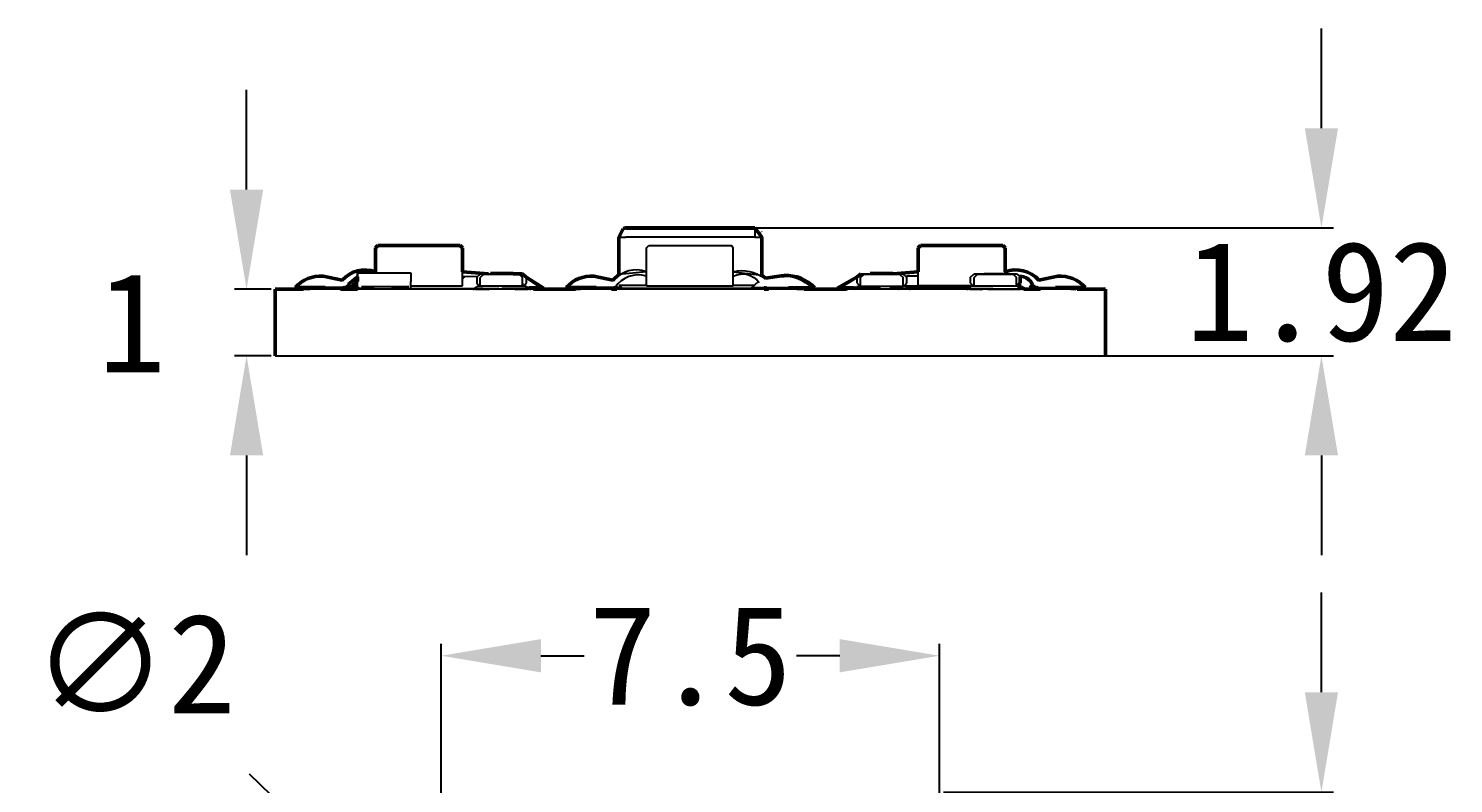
# Model space of a CAD drawing. Header units: millimetres. Extents: x 12.9 to 40.3, y -2 to 31.7.
# Drawn here: x 15.54 to 36.99, y 20.3 to 31.66 of the extents above; entities that cross this region are included whole.
import ezdxf

# ---------------------------------------------------------------- set-up
doc = ezdxf.new("R2010")
doc.units = ezdxf.units.MM
doc.header["$LTSCALE"] = 10
doc.header["$MEASUREMENT"] = 0
doc.layers.add('尺寸图$可见线$场景轮廓线', color=7, linetype='Continuous', lineweight=50)
doc.layers.add('尺寸图$可见线$曲线', color=7, linetype='Continuous')
doc.styles.get("Standard").update_dxf_attribs({"font": 'simfang.ttf'})
doc.dimstyles.new('STANDARD_ACAD', dxfattribs={"dimtxt": 0.18, "dimasz": 0.18, "dimexe": 0.18, "dimexo": 0.0625, "dimgap": 0.09, "dimtad": 0, "dimtih": 1, "dimtoh": 1, "dimdec": 4, "dimzin": 0, "dimdsep": 46, "dimtxsty": 'Standard', "dimcen": 0.09, "dimadec": 0, "dimazin": 0, "dimtfac": 1, "dimtdec": 4, "dimtofl": 0, "dimtmove": 0, "dimatfit": 3, "dimfxl": 1, "dimtolj": 1, "dimtzin": 0, "dimarcsym": 0})

# ---------------------------------------------------------------- blocks, each defined once
blk = doc.blocks.new('*D35')
at = {"color": 0, "lineweight": -2, "transparency": 16777216}
for p, q in [((21.749, 17.734), (21.749, 22.402)), ((29.249, 17.734), (29.249, 22.402)), ((23.249, 22.222), (23.9, 22.222)), ((27.749, 22.222), (27.098, 22.222))]:
    blk.add_line(p, q, dxfattribs=at)
at = {"color": 0, "transparency": 16777216}
for points in [[(23.249, 22.472), (23.249, 21.972), (21.749, 22.222)], [(27.749, 22.472), (27.749, 21.972), (29.249, 22.222)]]:
    blk.add_solid(points, dxfattribs=at)
at = {"layer": 'Defpoints', "color": 0, "transparency": 16777216}
for p in [(29.249, 22.222), (21.749, 17.672), (29.249, 17.672)]:
    blk.add_point(p, dxfattribs=at)
at = {"color": 0, "transparency": 16777216, "insert": (25.499, 22.222), "char_height": 1.5, "attachment_point": 5}
blk.add_mtext('\\A1;7.5', dxfattribs=at)
blk = doc.blocks.new('*D36')
at = {"color": 0, "lineweight": -2, "transparency": 16777216}
for p, q in [((34.998, 21.672), (34.998, 23.172)), ((29.312, 20.172), (35.178, 20.172)), ((29.312, 17.672), (35.178, 17.672)), ((34.998, 16.172), (34.998, 14.672))]:
    blk.add_line(p, q, dxfattribs=at)
at = {"color": 0, "transparency": 16777216}
for points in [[(34.748, 21.672), (35.248, 21.672), (34.998, 20.172)], [(34.748, 16.172), (35.248, 16.172), (34.998, 17.672)]]:
    blk.add_solid(points, dxfattribs=at)
at = {"layer": 'Defpoints', "color": 0, "transparency": 16777216}
for p in [(29.249, 20.172), (34.998, 20.172), (29.249, 17.672)]:
    blk.add_point(p, dxfattribs=at)
at = {"color": 0, "transparency": 16777216, "insert": (34.998, 18.922), "char_height": 1.5, "attachment_point": 5}
blk.add_mtext('\\A1;2.5', dxfattribs=at)
blk = doc.blocks.new('*D37')
at = {"color": 0, "lineweight": -2, "transparency": 16777216}
for p, q in [((19.945, 19.402), (18.862, 20.441)), ((21.749, 17.372), (21.749, 17.972)), ((21.449, 17.672), (22.049, 17.672)), ((23.553, 15.941), (24.636, 14.903))]:
    blk.add_line(p, q, dxfattribs=at)
at = {"color": 0, "transparency": 16777216}
for points in [[(20.118, 19.583), (19.772, 19.222), (21.027, 18.364)], [(23.726, 16.122), (23.38, 15.761), (22.471, 16.98)]]:
    blk.add_solid(points, dxfattribs=at)
at = {"layer": 'Defpoints', "color": 0, "transparency": 16777216}
for p in [(21.027, 18.364), (22.471, 16.98)]:
    blk.add_point(p, dxfattribs=at)
at = {"color": 0, "transparency": 16777216, "insert": (17.128, 22.105), "char_height": 1.5, "attachment_point": 5}
blk.add_mtext('\\A1;∅2', dxfattribs=at)
blk = doc.blocks.new('*D42')
at = {"color": 0, "lineweight": -2, "transparency": 16777216}
for p, q in [((18.819, 29.234), (18.819, 30.734)), ((19.187, 27.734), (18.639, 27.734)), ((19.187, 26.734), (18.639, 26.734)), ((18.819, 25.234), (18.819, 23.734))]:
    blk.add_line(p, q, dxfattribs=at)
at = {"color": 0, "transparency": 16777216}
for points in [[(18.569, 29.234), (19.069, 29.234), (18.819, 27.734)], [(18.569, 25.234), (19.069, 25.234), (18.819, 26.734)]]:
    blk.add_solid(points, dxfattribs=at)
at = {"layer": 'Defpoints', "color": 0, "transparency": 16777216}
for p in [(19.249, 27.734), (18.819, 26.734), (19.249, 26.734)]:
    blk.add_point(p, dxfattribs=at)
at = {"color": 0, "transparency": 16777216, "insert": (17.094, 27.234), "char_height": 1.5, "attachment_point": 5}
blk.add_mtext('\\A1;1', dxfattribs=at)
blk = doc.blocks.new('*D43')
at = {"color": 0, "lineweight": -2, "transparency": 16777216}
for p, q in [((34.998, 30.156), (34.998, 31.656)), ((25.562, 28.656), (35.178, 28.656)), ((25.562, 26.734), (35.178, 26.734)), ((34.998, 25.234), (34.998, 23.734))]:
    blk.add_line(p, q, dxfattribs=at)
at = {"color": 0, "transparency": 16777216}
for points in [[(34.748, 30.156), (35.248, 30.156), (34.998, 28.656)], [(34.748, 25.234), (35.248, 25.234), (34.998, 26.734)]]:
    blk.add_solid(points, dxfattribs=at)
at = {"layer": 'Defpoints', "color": 0, "transparency": 16777216}
for p in [(25.499, 28.656), (25.499, 26.734), (34.998, 26.734)]:
    blk.add_point(p, dxfattribs=at)
at = {"color": 0, "transparency": 16777216, "insert": (34.998, 27.695), "char_height": 1.5, "attachment_point": 5}
blk.add_mtext('\\A1;1.92', dxfattribs=at)

msp = doc.modelspace()

# ---------------------------------------------------------------- linework, layer by layer
msp.add_line((19.249, 26.734), (31.749, 26.734))
at = {"layer": '尺寸图$可见线$场景轮廓线'}
for p, q in [((24.489, 28.645), (24.423, 28.519)), ((24.527, 28.656), (24.488, 28.646)), ((26.471, 28.656), (24.527, 28.656)), ((26.471, 28.655), (24.527, 28.655)), ((26.576, 28.519), (26.471, 28.656)), ((20.761, 28.355), (20.795, 28.392)), ((20.761, 27.996), (20.761, 28.355)), ((20.795, 28.392), (22.034, 28.392)), ((22.068, 28.355), (22.034, 28.392)), ((22.068, 27.996), (22.068, 28.355)), ((24.422, 28.519), (24.422, 28.519)), ((24.423, 28.519), (24.423, 27.954)), ((26.575, 28.519), (26.576, 28.519)), ((26.576, 27.945), (26.576, 28.519)), ((28.93, 28.355), (28.964, 28.392)), ((28.93, 27.996), (28.93, 28.355)), ((30.203, 28.392), (28.964, 28.392)), ((30.237, 28.355), (30.203, 28.392)), ((30.237, 27.996), (30.237, 28.355)), ((19.97, 27.93), (20.256, 27.869)), ((20.49, 27.922), (20.349, 27.806)), ((20.49, 27.922), (20.49, 27.849)), ((20.49, 27.849), (20.49, 27.922)), ((22.068, 27.996), (22.459, 27.965)), ((22.489, 27.969), (22.676, 27.969)), ((22.489, 27.966), (22.489, 27.969)), ((22.676, 27.969), (22.832, 27.969)), ((22.832, 27.969), (22.832, 27.966)), ((22.832, 27.965), (22.974, 27.965)), ((22.974, 27.965), (23.028, 27.916)), ((23.028, 27.916), (23.028, 27.915)), ((23.028, 27.915), (23.289, 27.753)), ((24.047, 27.93), (24.332, 27.87)), ((24.423, 27.954), (24.333, 27.87)), ((26.576, 27.945), (26.628, 27.899)), ((26.629, 27.899), (26.87, 27.937)), ((26.87, 27.937), (26.91, 27.938)), ((27.709, 27.753), (28.01, 27.923)), ((28.01, 27.923), (28.064, 27.965)), ((28.205, 27.969), (28.29, 27.969)), ((28.205, 27.966), (28.205, 27.969)), ((28.29, 27.969), (28.329, 27.969)), ((28.329, 27.969), (28.542, 27.969)), ((28.542, 27.966), (28.54, 27.965)), ((28.542, 27.969), (28.548, 27.969)), ((28.93, 27.996), (28.548, 27.968)), ((28.548, 27.969), (28.548, 27.966)), ((30.461, 27.927), (30.462, 27.916)), ((30.462, 27.916), (30.462, 27.828)), ((30.743, 27.87), (31.028, 27.93)), ((19.677, 27.734), (19.249, 27.734)), ((19.249, 26.734), (19.249, 27.734)), ((19.791, 27.761), (19.555, 27.761)), ((19.677, 27.734), (19.676, 27.738)), ((20.004, 27.761), (19.695, 27.739)), ((20.004, 27.761), (19.791, 27.761)), ((20.242, 27.74), (20.233, 27.737)), ((20.233, 27.737), (20.49, 27.737)), ((20.242, 27.74), (20.491, 27.74)), ((20.291, 27.761), (20.262, 27.748)), ((20.262, 27.748), (20.491, 27.748)), ((20.385, 27.761), (20.291, 27.761)), ((20.349, 27.805), (20.385, 27.761)), ((20.401, 27.77), (20.49, 27.858)), ((20.401, 27.77), (20.425, 27.77)), ((20.425, 27.77), (20.49, 27.77)), ((20.49, 27.748), (20.49, 27.77)), ((20.49, 27.734), (20.49, 27.74)), ((23.244, 27.754), (23.067, 27.754)), ((23.289, 27.753), (23.068, 27.753)), ((23.068, 27.752), (23.075, 27.748)), ((23.075, 27.748), (23.279, 27.748)), ((23.134, 27.74), (23.279, 27.74)), ((23.153, 27.737), (23.153, 27.738)), ((23.153, 27.737), (23.33, 27.737)), ((23.279, 27.748), (23.279, 27.74)), ((23.33, 27.737), (23.536, 27.737)), ((23.536, 27.737), (23.536, 27.734)), ((23.559, 27.734), (23.537, 27.734)), ((23.559, 27.734), (23.559, 27.737)), ((23.636, 27.737), (23.559, 27.737)), ((23.868, 27.761), (23.632, 27.761)), ((23.772, 27.737), (23.636, 27.737)), ((23.753, 27.738), (23.772, 27.738)), ((24.081, 27.761), (23.772, 27.739)), ((23.772, 27.737), (23.772, 27.738)), ((24.081, 27.761), (23.868, 27.761)), ((24.367, 27.761), (24.31, 27.737)), ((24.39, 27.737), (24.31, 27.737)), ((24.389, 27.761), (24.367, 27.761)), ((24.388, 27.753), (24.388, 27.761)), ((24.391, 27.734), (24.388, 27.753)), ((26.608, 27.737), (26.61, 27.753)), ((26.673, 27.737), (26.608, 27.737)), ((26.63, 27.754), (26.61, 27.754)), ((26.633, 27.753), (26.61, 27.753)), ((26.63, 27.754), (26.673, 27.737)), ((27.321, 27.754), (26.978, 27.754)), ((26.991, 27.753), (27.211, 27.739)), ((27.366, 27.753), (26.991, 27.753)), ((27.211, 27.737), (27.211, 27.738)), ((27.23, 27.738), (27.211, 27.738)), ((27.439, 27.737), (27.211, 27.737)), ((27.439, 27.737), (27.439, 27.734)), ((27.462, 27.734), (27.439, 27.734)), ((27.462, 27.734), (27.462, 27.737)), ((27.668, 27.737), (27.462, 27.737)), ((27.846, 27.737), (27.668, 27.737)), ((27.709, 27.753), (27.969, 27.753)), ((27.742, 27.748), (27.962, 27.748)), ((27.742, 27.74), (27.742, 27.748)), ((27.742, 27.74), (27.863, 27.74)), ((27.754, 27.754), (27.971, 27.754)), ((27.846, 27.737), (27.845, 27.738)), ((27.956, 27.744), (27.969, 27.753)), ((30.425, 27.782), (30.462, 27.828)), ((30.431, 27.782), (30.425, 27.782)), ((30.474, 27.771), (30.431, 27.782)), ((30.474, 27.771), (30.532, 27.733)), ((30.766, 27.737), (30.526, 27.737)), ((30.613, 27.761), (30.649, 27.806)), ((30.613, 27.761), (30.708, 27.761)), ((30.708, 27.761), (30.765, 27.737)), ((30.995, 27.761), (31.303, 27.739)), ((30.995, 27.761), (31.207, 27.761)), ((31.207, 27.761), (31.443, 27.761)), ((31.321, 27.734), (31.322, 27.738)), ((31.749, 27.734), (31.321, 27.734)), ((31.749, 27.734), (31.749, 26.734))]:
    msp.add_line(p, q, dxfattribs=at)
for centre, radius, start, end in [((26.43, 28.529), 0.144, 27, 27.0955), ((26.4, 28.519), 0.175, 360, 0.0642), ((20.601, 27.562), 0.462, 69.7299, 138.375)]:
    msp.add_arc(centre, radius, start, end, dxfattribs=at)
at = {"layer": '尺寸图$可见线$场景轮廓线', "extrusion": (0, 0, -1)}
for centre, radius, start, end in [((-19.934, 27.423), 0.508, 41.6823, 94.0327), ((-24.011, 27.423), 0.508, 41.6823, 94.0327), ((-26.95, 27.382), 0.558, 85.9673, 138.3177), ((-30.398, 27.563), 0.462, 69.7403, 138.3925), ((-30.462, 27.723), 0.204, 89.5823, 156.1779), ((-31.064, 27.423), 0.508, 85.9673, 138.3177)]:
    msp.add_arc(centre, radius, start, end, dxfattribs=at)
at = {"layer": '尺寸图$可见线$曲线'}
for p, q in [((24.489, 28.645), (24.423, 28.519)), ((24.527, 28.656), (24.488, 28.646)), ((26.471, 28.656), (24.527, 28.656)), ((26.471, 28.655), (24.527, 28.655)), ((26.576, 28.519), (26.471, 28.656)), ((26.471, 28.655), (26.471, 28.519)), ((20.761, 28.355), (20.795, 28.392)), ((20.761, 27.996), (20.761, 28.355)), ((20.795, 28.392), (22.034, 28.392)), ((22.068, 28.355), (22.034, 28.392)), ((22.068, 27.996), (22.068, 28.355)), ((24.422, 28.519), (24.527, 28.519)), ((24.422, 28.519), (24.422, 28.519)), ((24.423, 28.519), (24.423, 27.954)), ((26.471, 28.519), (24.527, 28.519)), ((24.838, 28.355), (24.872, 28.392)), ((24.838, 27.788), (24.838, 28.355)), ((24.872, 28.392), (26.111, 28.392)), ((26.145, 28.355), (26.111, 28.392)), ((26.145, 27.788), (26.145, 28.355)), ((26.471, 28.519), (26.575, 28.519)), ((26.575, 28.519), (26.576, 28.519)), ((26.576, 27.945), (26.576, 28.519)), ((28.93, 28.355), (28.964, 28.392)), ((28.93, 27.996), (28.93, 28.355)), ((30.203, 28.392), (28.964, 28.392)), ((30.237, 28.355), (30.203, 28.392)), ((30.237, 27.996), (30.237, 28.355)), ((19.97, 27.93), (20.256, 27.869)), ((20.49, 27.922), (20.349, 27.806)), ((20.49, 27.982), (21.291, 27.982)), ((20.49, 27.922), (20.49, 27.982)), ((20.49, 27.982), (20.49, 27.922)), ((20.49, 27.922), (20.49, 27.849)), ((20.49, 27.849), (20.49, 27.922)), ((20.761, 27.982), (20.761, 27.996)), ((21.291, 27.982), (21.291, 27.849)), ((22.068, 27.788), (22.068, 27.996)), ((22.068, 27.996), (22.44, 27.965)), ((22.068, 27.996), (22.459, 27.965)), ((22.068, 27.933), (22.285, 27.928)), ((22.068, 27.905), (22.088, 27.905)), ((22.088, 27.933), (22.088, 27.905)), ((22.284, 27.916), (22.338, 27.965)), ((22.284, 27.916), (22.284, 27.828)), ((22.384, 27.958), (22.336, 27.909)), ((22.336, 27.78), (22.336, 27.909)), ((22.338, 27.965), (22.832, 27.965)), ((22.928, 27.958), (22.384, 27.958)), ((22.489, 27.969), (22.676, 27.969)), ((22.489, 27.966), (22.489, 27.969)), ((22.489, 27.966), (22.676, 27.966)), ((22.676, 27.969), (22.832, 27.969)), ((22.676, 27.966), (22.676, 27.969)), ((22.676, 27.966), (22.832, 27.966)), ((22.832, 27.969), (22.832, 27.966)), ((22.832, 27.965), (22.974, 27.965)), ((22.928, 27.958), (22.975, 27.909)), ((22.974, 27.965), (23.028, 27.916)), ((22.975, 27.782), (22.975, 27.909)), ((23.028, 27.916), (23.028, 27.915)), ((23.028, 27.915), (23.028, 27.828)), ((23.028, 27.915), (23.289, 27.753)), ((23.028, 27.902), (23.244, 27.754)), ((24.047, 27.93), (24.332, 27.87)), ((24.423, 27.954), (24.333, 27.87)), ((24.837, 27.996), (24.423, 27.954)), ((26.145, 27.996), (26.576, 27.945)), ((26.576, 27.945), (26.628, 27.899)), ((26.614, 27.894), (26.629, 27.899)), ((26.629, 27.899), (26.87, 27.937)), ((26.87, 27.937), (26.91, 27.938)), ((27.709, 27.753), (28.01, 27.923)), ((27.754, 27.754), (28.009, 27.913)), ((28.009, 27.916), (28.01, 27.923)), ((28.009, 27.913), (28.009, 27.916)), ((28.009, 27.828), (28.009, 27.913)), ((28.01, 27.923), (28.064, 27.965)), ((28.062, 27.909), (28.109, 27.958)), ((28.062, 27.782), (28.062, 27.909)), ((28.064, 27.965), (28.699, 27.965)), ((28.654, 27.958), (28.109, 27.958)), ((28.205, 27.969), (28.29, 27.969)), ((28.205, 27.966), (28.205, 27.969)), ((28.205, 27.966), (28.29, 27.966)), ((28.29, 27.969), (28.329, 27.969)), ((28.29, 27.966), (28.29, 27.969)), ((28.29, 27.966), (28.329, 27.966)), ((28.329, 27.969), (28.542, 27.969)), ((28.329, 27.966), (28.329, 27.969)), ((28.329, 27.966), (28.542, 27.966)), ((28.542, 27.966), (28.54, 27.965)), ((28.542, 27.969), (28.548, 27.969)), ((28.542, 27.966), (28.542, 27.969)), ((28.548, 27.968), (28.542, 27.966)), ((28.542, 27.966), (28.548, 27.966)), ((28.93, 27.996), (28.548, 27.968)), ((28.548, 27.969), (28.548, 27.966)), ((28.929, 27.996), (28.558, 27.965)), ((28.654, 27.958), (28.701, 27.909)), ((28.699, 27.965), (28.753, 27.916)), ((28.699, 27.916), (28.699, 27.828)), ((28.701, 27.783), (28.701, 27.909)), ((28.93, 27.933), (28.751, 27.93)), ((28.753, 27.916), (28.753, 27.828)), ((28.93, 27.788), (28.93, 27.996)), ((29.718, 27.916), (29.772, 27.965)), ((29.718, 27.828), (29.718, 27.916)), ((29.818, 27.958), (29.77, 27.909)), ((29.77, 27.78), (29.77, 27.909)), ((29.772, 27.965), (30.408, 27.965)), ((30.362, 27.958), (29.818, 27.958)), ((29.923, 27.969), (30.11, 27.969)), ((29.923, 27.966), (29.923, 27.969)), ((29.923, 27.966), (30.11, 27.966)), ((30.11, 27.969), (30.266, 27.969)), ((30.11, 27.966), (30.11, 27.969)), ((30.11, 27.966), (30.266, 27.966)), ((30.237, 27.969), (30.237, 27.996)), ((30.237, 27.965), (30.237, 27.966)), ((30.266, 27.969), (30.266, 27.966)), ((30.362, 27.958), (30.409, 27.909)), ((30.408, 27.965), (30.461, 27.927)), ((30.409, 27.782), (30.409, 27.909)), ((30.461, 27.927), (30.462, 27.916)), ((30.462, 27.916), (30.462, 27.828)), ((30.743, 27.87), (31.028, 27.93)), ((19.677, 27.734), (19.249, 27.734)), ((19.249, 26.734), (19.249, 27.734)), ((19.791, 27.761), (19.555, 27.761)), ((19.677, 27.734), (19.676, 27.738)), ((19.676, 27.738), (19.695, 27.738)), ((20.224, 27.734), (19.677, 27.734)), ((20.022, 27.761), (19.695, 27.738)), ((20.004, 27.761), (19.695, 27.739)), ((19.695, 27.734), (19.695, 27.738)), ((20.004, 27.761), (19.791, 27.761)), ((20.291, 27.761), (20.004, 27.761)), ((20.122, 27.748), (20.13, 27.748)), ((20.122, 27.74), (20.122, 27.748)), ((20.122, 27.74), (20.131, 27.74)), ((20.131, 27.74), (20.131, 27.748)), ((20.131, 27.748), (20.262, 27.748)), ((20.131, 27.74), (20.242, 27.74)), ((20.233, 27.737), (20.224, 27.734)), ((20.491, 27.734), (20.224, 27.734)), ((20.242, 27.74), (20.233, 27.737)), ((20.233, 27.737), (20.49, 27.737)), ((20.242, 27.74), (20.491, 27.74)), ((20.256, 27.869), (20.269, 27.863)), ((20.291, 27.761), (20.262, 27.748)), ((20.262, 27.748), (20.491, 27.748)), ((20.349, 27.806), (20.291, 27.761)), ((20.385, 27.761), (20.291, 27.761)), ((20.349, 27.805), (20.385, 27.761)), ((20.401, 27.77), (20.49, 27.858)), ((20.401, 27.77), (20.425, 27.77)), ((20.425, 27.77), (20.49, 27.77)), ((20.49, 27.77), (20.49, 27.849)), ((20.49, 27.748), (20.49, 27.77)), ((20.49, 27.734), (20.49, 27.74)), ((20.491, 27.748), (20.731, 27.748)), ((20.491, 27.74), (20.731, 27.74)), ((20.749, 27.734), (20.491, 27.734)), ((20.754, 27.77), (20.551, 27.77)), ((20.731, 27.748), (20.739, 27.748)), ((20.731, 27.74), (20.731, 27.748)), ((20.731, 27.74), (20.739, 27.74)), ((20.739, 27.748), (20.739, 27.74)), ((23.537, 27.734), (20.749, 27.734)), ((21.263, 27.77), (20.754, 27.77)), ((22.377, 27.741), (21.002, 27.741)), ((21.002, 27.741), (21.002, 27.734)), ((21.291, 27.741), (21.291, 27.849)), ((21.292, 27.788), (22.068, 27.788)), ((22.229, 27.733), (22.235, 27.737)), ((22.229, 27.733), (22.243, 27.734)), ((22.243, 27.733), (22.229, 27.733)), ((22.241, 27.741), (22.287, 27.771)), ((22.267, 27.734), (22.465, 27.731)), ((22.284, 27.828), (22.322, 27.782)), ((22.288, 27.771), (22.287, 27.771)), ((22.29, 27.772), (22.288, 27.771)), ((22.293, 27.774), (22.29, 27.772)), ((22.292, 27.774), (22.322, 27.782)), ((22.618, 27.773), (22.293, 27.774)), ((22.322, 27.782), (22.33, 27.782)), ((22.618, 27.782), (22.33, 27.782)), ((22.377, 27.741), (22.377, 27.734)), ((22.709, 27.782), (22.618, 27.782)), ((22.662, 27.748), (23.075, 27.748)), ((22.662, 27.74), (22.662, 27.748)), ((22.662, 27.74), (23.134, 27.74)), ((22.997, 27.782), (22.709, 27.782)), ((22.862, 27.731), (23.06, 27.734)), ((22.974, 27.828), (22.974, 27.782)), ((22.991, 27.782), (23.028, 27.828)), ((23.04, 27.771), (22.997, 27.782)), ((23.04, 27.771), (23.067, 27.753)), ((23.244, 27.754), (23.067, 27.754)), ((23.067, 27.753), (23.068, 27.752)), ((23.289, 27.753), (23.068, 27.753)), ((23.068, 27.752), (23.075, 27.748)), ((23.075, 27.748), (23.279, 27.748)), ((23.084, 27.734), (23.098, 27.733)), ((23.098, 27.733), (23.084, 27.733)), ((23.087, 27.74), (23.092, 27.737)), ((23.088, 27.741), (23.099, 27.74)), ((23.092, 27.737), (23.098, 27.733)), ((23.099, 27.74), (23.134, 27.738)), ((23.134, 27.74), (23.279, 27.74)), ((23.153, 27.738), (23.134, 27.738)), ((23.134, 27.734), (23.134, 27.738)), ((23.152, 27.734), (23.153, 27.737)), ((23.153, 27.737), (23.153, 27.738)), ((23.153, 27.737), (23.33, 27.737)), ((23.279, 27.748), (23.279, 27.74)), ((23.33, 27.737), (23.536, 27.737)), ((23.536, 27.737), (23.536, 27.734)), ((23.559, 27.734), (23.537, 27.734)), ((23.559, 27.734), (23.559, 27.737)), ((23.636, 27.737), (23.559, 27.737)), ((27.439, 27.734), (23.559, 27.734)), ((23.868, 27.761), (23.632, 27.761)), ((23.772, 27.737), (23.636, 27.737)), ((23.753, 27.738), (23.772, 27.738)), ((24.081, 27.761), (23.772, 27.739)), ((24.099, 27.761), (23.772, 27.738)), ((23.772, 27.737), (23.772, 27.738)), ((24.31, 27.737), (23.772, 27.737)), ((24.081, 27.761), (23.868, 27.761)), ((24.367, 27.761), (24.081, 27.761)), ((24.367, 27.761), (24.31, 27.737)), ((24.39, 27.737), (24.31, 27.737)), ((24.332, 27.87), (24.346, 27.863)), ((24.389, 27.761), (24.367, 27.761)), ((24.388, 27.753), (24.388, 27.761)), ((24.391, 27.734), (24.388, 27.753)), ((24.462, 27.761), (24.389, 27.761)), ((24.899, 27.737), (24.39, 27.737)), ((24.426, 27.806), (24.462, 27.761)), ((24.433, 27.798), (24.527, 27.798)), ((24.457, 27.753), (24.527, 27.753)), ((24.527, 27.798), (24.838, 27.798)), ((24.527, 27.753), (26.42, 27.753)), ((24.838, 27.788), (26.145, 27.788)), ((24.899, 27.737), (24.899, 27.734)), ((25.202, 27.748), (25.521, 27.748)), ((25.202, 27.74), (25.202, 27.748)), ((25.202, 27.74), (25.521, 27.74)), ((25.521, 27.748), (25.66, 27.748)), ((25.521, 27.74), (25.66, 27.74)), ((25.66, 27.74), (25.66, 27.748)), ((25.66, 27.748), (25.671, 27.748)), ((25.66, 27.74), (25.671, 27.74)), ((25.671, 27.748), (25.819, 27.748)), ((25.671, 27.74), (25.671, 27.748)), ((25.671, 27.74), (25.819, 27.74)), ((25.819, 27.748), (25.819, 27.74)), ((26.099, 27.734), (26.099, 27.737)), ((26.176, 27.737), (26.099, 27.737)), ((26.146, 27.798), (26.456, 27.798)), ((26.608, 27.737), (26.176, 27.737)), ((26.42, 27.754), (26.524, 27.851)), ((26.455, 27.754), (26.42, 27.754)), ((26.454, 27.753), (26.455, 27.754)), ((26.61, 27.753), (26.454, 27.753)), ((26.61, 27.754), (26.455, 27.754)), ((26.608, 27.737), (26.61, 27.753)), ((26.673, 27.737), (26.608, 27.737)), ((26.63, 27.754), (26.61, 27.754)), ((26.633, 27.753), (26.61, 27.753)), ((26.63, 27.754), (26.673, 27.737)), ((26.676, 27.754), (26.63, 27.754)), ((26.714, 27.753), (26.633, 27.753)), ((27.211, 27.737), (26.673, 27.737)), ((26.673, 27.737), (26.682, 27.734)), ((26.978, 27.754), (26.676, 27.754)), ((26.991, 27.753), (26.714, 27.753)), ((26.959, 27.754), (27.211, 27.738)), ((26.978, 27.754), (26.991, 27.753)), ((27.321, 27.754), (26.978, 27.754)), ((26.991, 27.753), (27.211, 27.739)), ((27.366, 27.753), (26.991, 27.753)), ((27.211, 27.737), (27.211, 27.738)), ((27.23, 27.738), (27.211, 27.738)), ((27.211, 27.734), (27.211, 27.737)), ((27.439, 27.737), (27.211, 27.737)), ((27.439, 27.737), (27.439, 27.734)), ((27.462, 27.734), (27.439, 27.734)), ((27.462, 27.734), (27.462, 27.737)), ((27.668, 27.737), (27.462, 27.737)), ((30.249, 27.734), (27.462, 27.734)), ((27.846, 27.737), (27.668, 27.737)), ((27.709, 27.753), (27.969, 27.753)), ((27.742, 27.748), (27.962, 27.748)), ((27.742, 27.74), (27.742, 27.748)), ((27.742, 27.74), (27.863, 27.74)), ((27.754, 27.754), (27.971, 27.754)), ((27.846, 27.737), (27.845, 27.738)), ((27.845, 27.738), (27.864, 27.738)), ((27.846, 27.734), (27.846, 27.737)), ((27.863, 27.74), (28.061, 27.74)), ((27.9, 27.74), (27.864, 27.738)), ((27.865, 27.734), (27.864, 27.738)), ((27.939, 27.733), (27.954, 27.743)), ((27.956, 27.744), (27.969, 27.753)), ((27.962, 27.748), (28.061, 27.748)), ((27.969, 27.753), (27.997, 27.771)), ((28.04, 27.782), (27.998, 27.771)), ((28.226, 27.748), (27.998, 27.771)), ((28.009, 27.828), (28.062, 27.78)), ((28.04, 27.782), (28.228, 27.782)), ((28.061, 27.748), (28.2, 27.748)), ((28.061, 27.74), (28.2, 27.74)), ((28.2, 27.748), (28.211, 27.748)), ((28.2, 27.74), (28.2, 27.748)), ((28.2, 27.74), (28.211, 27.74)), ((28.211, 27.748), (28.227, 27.748)), ((28.211, 27.74), (28.211, 27.748)), ((28.211, 27.74), (28.359, 27.74)), ((28.227, 27.748), (28.228, 27.748)), ((28.228, 27.782), (28.519, 27.782)), ((28.228, 27.748), (28.228, 27.782)), ((28.228, 27.782), (28.228, 27.782)), ((28.228, 27.748), (28.359, 27.748)), ((28.359, 27.748), (28.359, 27.74)), ((28.493, 27.782), (28.493, 27.782)), ((28.519, 27.782), (28.707, 27.782)), ((28.519, 27.746), (28.519, 27.782)), ((28.75, 27.771), (28.519, 27.746)), ((28.633, 27.733), (28.639, 27.733)), ((28.639, 27.733), (28.639, 27.737)), ((28.716, 27.737), (28.639, 27.737)), ((28.701, 27.78), (28.716, 27.782)), ((28.729, 27.78), (28.707, 27.782)), ((29.764, 27.782), (28.716, 27.782)), ((29.979, 27.737), (28.716, 27.737)), ((28.717, 27.782), (28.753, 27.828)), ((28.729, 27.78), (29.082, 27.78)), ((28.75, 27.771), (28.729, 27.78)), ((28.75, 27.771), (29.721, 27.771)), ((28.75, 27.771), (28.802, 27.737)), ((28.8, 27.733), (28.808, 27.733)), ((28.802, 27.737), (28.808, 27.733)), ((29.743, 27.788), (28.93, 27.788)), ((29.052, 27.788), (29.082, 27.78)), ((29.663, 27.733), (29.669, 27.737)), ((29.663, 27.733), (29.677, 27.734)), ((29.871, 27.723), (29.663, 27.733)), ((29.669, 27.737), (29.721, 27.771)), ((29.701, 27.734), (29.899, 27.731)), ((29.718, 27.828), (29.756, 27.782)), ((29.724, 27.772), (29.721, 27.771)), ((29.727, 27.774), (29.724, 27.772)), ((29.727, 27.774), (29.764, 27.782)), ((30.052, 27.773), (29.727, 27.774)), ((29.743, 27.78), (29.77, 27.78)), ((30.052, 27.782), (29.764, 27.782)), ((29.979, 27.737), (29.979, 27.733)), ((29.979, 27.733), (30.338, 27.733)), ((30.143, 27.782), (30.052, 27.782)), ((30.425, 27.782), (30.143, 27.782)), ((31.321, 27.734), (30.249, 27.734)), ((30.338, 27.732), (30.461, 27.734)), ((30.338, 27.733), (30.376, 27.734)), ((30.425, 27.782), (30.462, 27.828)), ((30.431, 27.782), (30.425, 27.782)), ((30.474, 27.771), (30.431, 27.782)), ((30.436, 27.734), (30.462, 27.732)), ((30.463, 27.732), (30.462, 27.734)), ((30.532, 27.733), (30.462, 27.732)), ((30.474, 27.771), (30.532, 27.733)), ((30.494, 27.734), (30.532, 27.733)), ((30.766, 27.737), (30.526, 27.737)), ((30.613, 27.761), (30.649, 27.806)), ((30.613, 27.761), (30.708, 27.761)), ((30.649, 27.806), (30.708, 27.761)), ((30.708, 27.761), (30.995, 27.761)), ((30.708, 27.761), (30.765, 27.737)), ((30.729, 27.863), (30.743, 27.87)), ((30.765, 27.737), (30.775, 27.734)), ((30.976, 27.761), (31.303, 27.738)), ((30.995, 27.761), (31.303, 27.739)), ((30.995, 27.761), (31.207, 27.761)), ((31.207, 27.761), (31.443, 27.761)), ((31.303, 27.734), (31.303, 27.738)), ((31.322, 27.738), (31.303, 27.738)), ((31.321, 27.734), (31.322, 27.738)), ((31.749, 27.734), (31.321, 27.734)), ((31.749, 27.734), (31.749, 26.734))]:
    msp.add_line(p, q, dxfattribs=at)
for centre, radius, start, end in [((26.43, 28.529), 0.144, 27, 27.0955), ((26.4, 28.519), 0.175, 360, 0.0642), ((20.601, 27.562), 0.462, 69.7299, 138.375), ((20.606, 27.592), 0.433, 69.0674, 141.234), ((24.683, 27.593), 0.432, 69.0337, 141.3301), ((24.718, 27.531), 0.419, 73.3913, 146.7711), ((28.699, 27.84), 0.0598, 286.4041, 286.9262)]:
    msp.add_arc(centre, radius, start, end, dxfattribs=at)
at = {"layer": '尺寸图$可见线$曲线', "extrusion": (0, 0, -1)}
for centre, radius, start, end in [((-19.934, 27.423), 0.508, 41.6823, 94.0327), ((-24.011, 27.423), 0.508, 41.6823, 94.0327), ((-26.283, 27.503), 0.512, 74.3512, 130.2014), ((-26.283, 27.657), 0.308, 63.5193, 144.7361), ((-26.909, 27.387), 0.551, 85.9673, 138.3177), ((-26.95, 27.382), 0.558, 85.9673, 138.3177), ((-30.392, 27.593), 0.432, 69.0479, 141.3482), ((-30.398, 27.563), 0.462, 69.7403, 138.3925), ((-30.462, 27.723), 0.204, 89.5823, 156.1779), ((-31.064, 27.423), 0.508, 85.9673, 138.3177)]:
    msp.add_arc(centre, radius, start, end, dxfattribs=at)

# ---------------------------------------------------------------- dimensions: what is measured, and where the dimension line sits
at = {"color": 3}
for base, p1, p2, picture, middle in [((34.998, 26.734), (25.499, 28.656), (25.499, 26.734), '*D43', (34.998, 27.695)), ((18.819, 26.734), (19.249, 27.734), (19.249, 26.734), '*D42', (17.094, 27.234)), ((34.998, 20.172), (29.249, 17.672), (29.249, 20.172), '*D36', (34.998, 18.922))]:
    dim = msp.add_linear_dim(base=base, p1=p1, p2=p2, angle=90, dimstyle='STANDARD_ACAD', override={"dimtxt": 1.5, "dimasz": 1.5, "dimdec": 2, "dimzin": 12, "dimcen": 0.3, "dimazin": 3, "dimtdec": 2, "dimtmove": 2}, dxfattribs=at)
    dim.commit()
    dim.dimension.update_dxf_attribs({"geometry": picture, "text_midpoint": middle})
dim = msp.add_linear_dim(base=(29.249, 22.222), p1=(21.749, 17.672), p2=(29.249, 17.672), dimstyle='STANDARD_ACAD', override={"dimtxt": 1.5, "dimasz": 1.5, "dimdec": 2, "dimzin": 12, "dimcen": 0.3, "dimazin": 3, "dimtdec": 2, "dimtmove": 2}, dxfattribs=at)
dim.commit()
dim.dimension.update_dxf_attribs({"geometry": '*D35', "text_midpoint": (25.499, 22.222)})
dim = msp.add_diameter_dim_2p(p1=(22.471, 16.98), p2=(21.027, 18.364), dimstyle='STANDARD_ACAD', override={"dimtxt": 1.5, "dimasz": 1.5, "dimdec": 2, "dimzin": 12, "dimcen": 0.3, "dimazin": 3, "dimtdec": 2, "dimtmove": 2}, dxfattribs=at)
dim.commit()
dim.dimension.update_dxf_attribs({"geometry": '*D37', "text_midpoint": (17.128, 22.105), "dimtype": 163})

doc.saveas('drawing.dxf')
